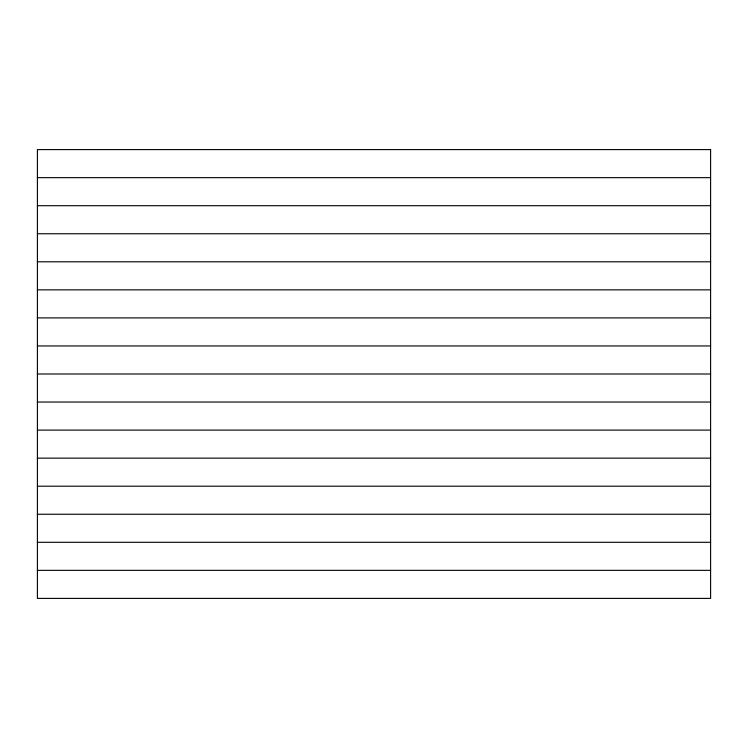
<?xml version="1.0" encoding="UTF-8"?>
<svg xmlns="http://www.w3.org/2000/svg" width="748" height="748" viewBox="0 0 748 748"><rect width="100%" height="100%" fill="white"/><g stroke="black" fill="none" stroke-linecap="round" stroke-linejoin="round"><path stroke-width="1.12" d="M37.4 177.65L710.6 177.65M37.4 205.7L710.6 205.7M37.4 233.75L710.6 233.75M37.4 261.8L710.6 261.8M37.4 289.85L710.6 289.85M37.4 317.9L710.6 317.9M37.4 345.95L710.6 345.95M37.4 374L710.6 374M37.4 402.05L710.6 402.05M37.4 430.1L710.6 430.1M37.4 458.15L710.6 458.15M37.4 486.2L710.6 486.2M37.4 514.25L710.6 514.25M37.4 542.3L710.6 542.3M37.4 570.35L710.6 570.35M710.6 149.6L37.4 149.6L37.4 598.4L710.6 598.4L710.6 149.6"/></g></svg>
